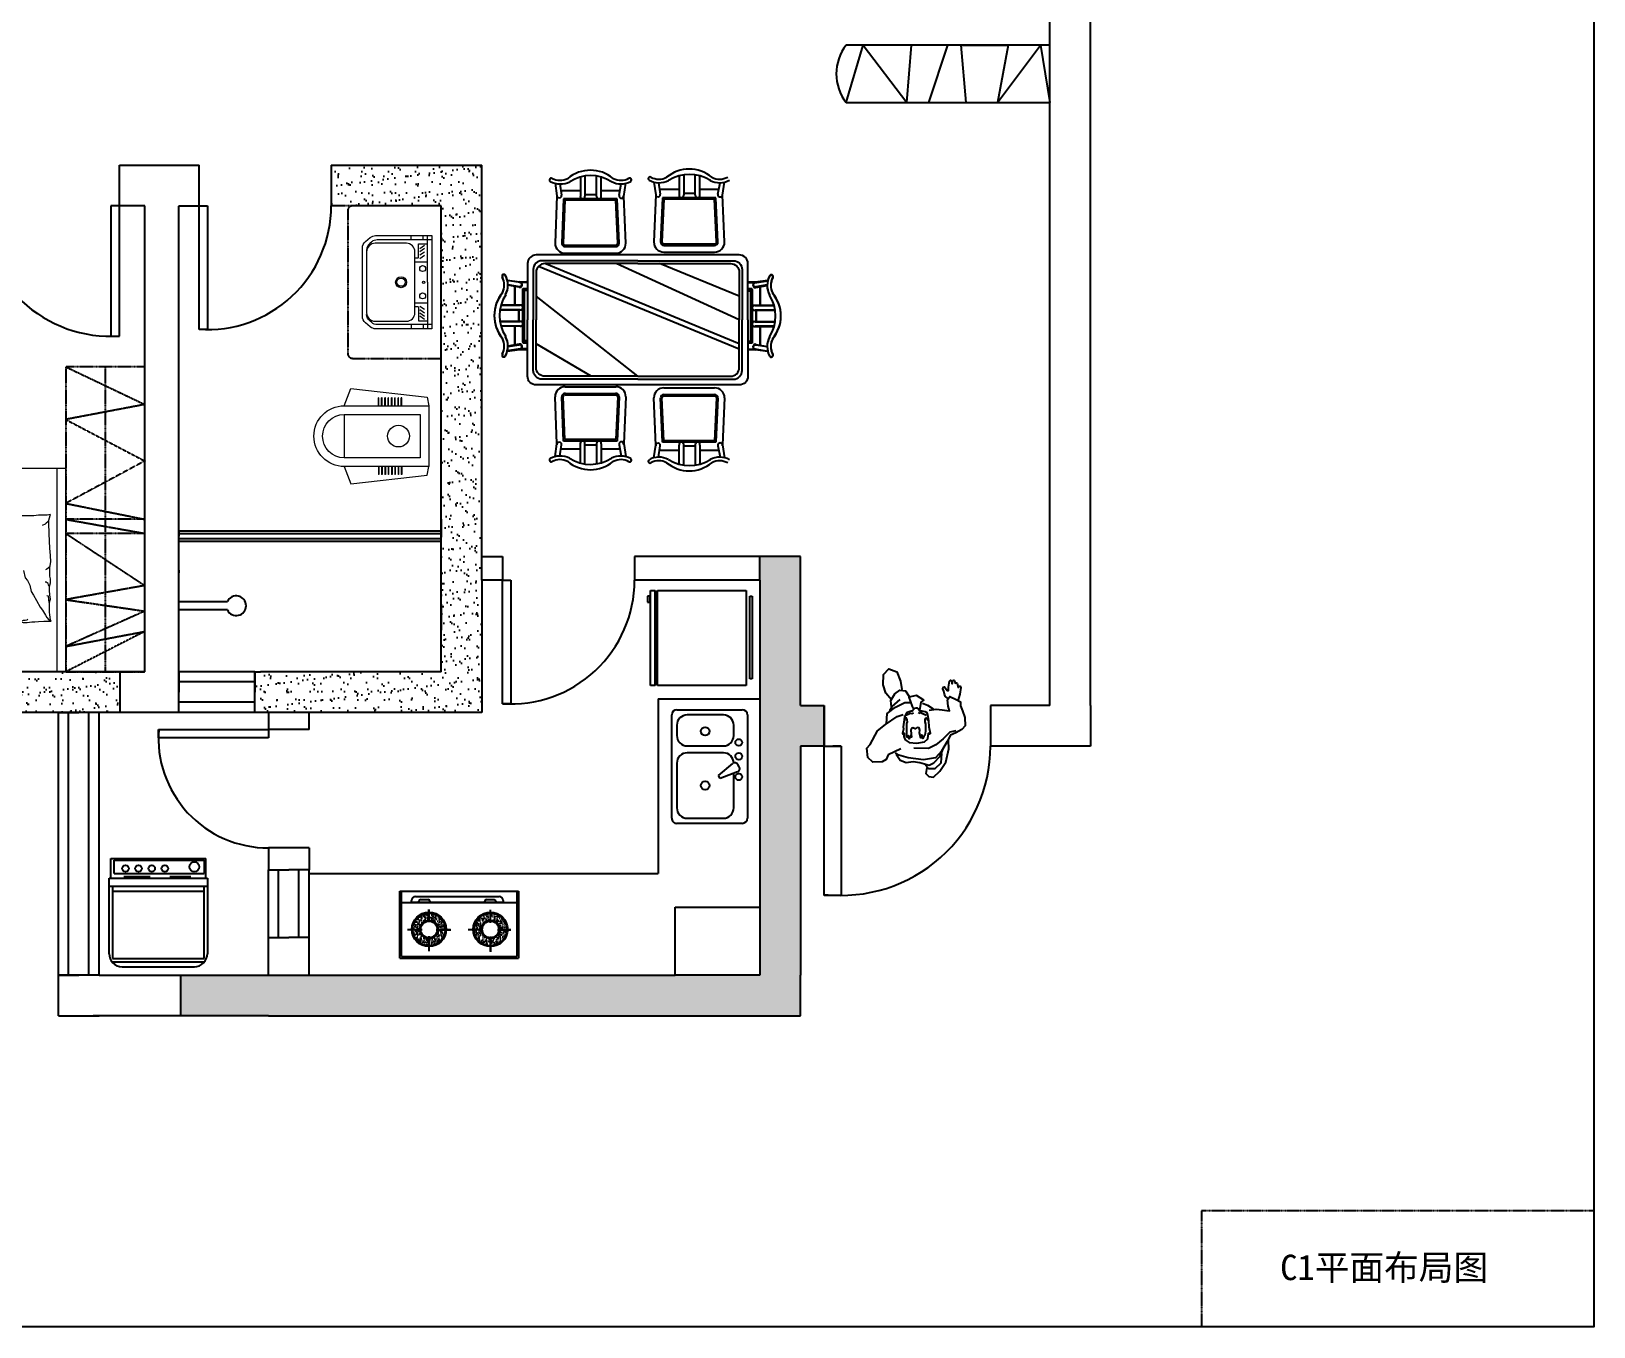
# Model space of a CAD drawing. Header units: millimetres. Extents: x 20837 to 97633253, y -10239614 to 28523936.
# Drawn here: x 27880 to 37100, y -4761 to 2884 of the extents above; entities that cross this region are included whole.
import ezdxf

# ---------------------------------------------------------------- set-up
doc = ezdxf.new("R2010")
doc.units = ezdxf.units.MM
doc.linetypes.add('HIDDEN', pattern=[0.375, 0.25, -0.125])
for name, color, linetype in [('2', 2, 'Continuous'), ('4', 4, 'Continuous'), ('FUR', 4, 'Continuous'), ('HUANG', 2, 'Continuous')]:
    doc.layers.add(name, color=color, linetype=linetype)
for name, color, linetype, lineweight in [('家具', 130, 'Continuous', 20), ('细线', 8, 'Continuous', 5), ('饰线', 134, 'Continuous', 13)]:
    doc.layers.add(name, color=color, linetype=linetype, lineweight=lineweight)
doc.styles.get("Standard").update_dxf_attribs({"font": 'txt', "bigfont": 'gbcbig.shx'})
pattern_1 = [(37.5, (18684.38, 0), (-3.20006, 97.88265), [0, -77.216, 0, -86.36, 0, -82.55]), (7.5, (18684.38, 0), (89.9047, 143.365), [0, -41.656, 0, -69.596, 0, -26.67]), (327.5, (18621.9, 0), (158.19847, 0.28744), [0, -25.4, 0, -91.44, 0, -119.38]), (317.5, (18621.9, 0), (152.7113, 44.5859), [0, -12.7, 0, -59.944, 0, -68.58])]

# ---------------------------------------------------------------- blocks, each defined once
blk = doc.blocks.new('778')
at = {"layer": '2'}
for p, q in [((149.8, 1069), (137.2, 1145.9)), ((177, 1075.6), (164.5, 1142.2)), ((282.8, 1070.5), (282.8, 1183.1)), ((310.1, 1070.5), (310.1, 1189)), ((378.5, 1189.1), (378.5, 1070.5)), ((405.8, 1183.3), (405.8, 1070.8)), ((527.7, 1142.2), (516.7, 1075.6)), ((554.9, 1145.9), (544, 1071.3)), ((732.7, 1062.1), (720.1, 1139)), ((760, 1068.8), (747.4, 1135.4)), ((865.7, 1063.7), (865.7, 1176.2)), ((893, 1063.7), (893, 1182.1)), ((961.4, 1182.2), (961.4, 1063.7)), ((988.7, 1176.4), (988.7, 1063.9)), ((1110.6, 1135.4), (1099.6, 1068.8)), ((1137.9, 1139), (1126.9, 1064.4)), ((137.2, 792.8), (149.8, 1069)), ((172.1, 1101.9), (282.8, 1101.9)), ((310.1, 1078), (378.5, 1078)), ((405.8, 1101.9), (521, 1101.9)), ((544, 1071.3), (554.9, 792.8)), ((720.1, 785.9), (732.7, 1062.1)), ((755, 1095), (865.7, 1095)), ((893, 1071.2), (961.4, 1071.2)), ((988.7, 1095), (1103.9, 1095)), ((1126.9, 1064.4), (1137.9, 785.9)), ((495.3, 733.1), (196.9, 733.1)), ((1078.2, 726.3), (779.8, 726.3)), ((-117.5, 519.1), (-42.9, 508.1)), ((-40.6, 503.8), (-117.5, 516.4)), ((-113.9, 491.8), (-47.3, 480.8)), ((-47.3, 476.5), (-113.9, 489.1)), ((-73.5, 369.9), (-73.5, 485.2)), ((-73.5, 481.5), (-73.5, 370.7)), ((-42.9, 508.1), (-3.4, 509.7)), ((-3.4, 505.5), (-40.6, 503.8)), ((1345, 506.2), (1305.6, 507.8)), ((1305.6, 503.6), (1342.8, 501.9)), ((1342.8, 501.9), (1419.7, 514.5)), ((1419.7, 517.2), (1345, 506.2)), ((1416, 489.9), (1349.4, 479)), ((1349.4, 474.6), (1416, 487.2)), ((1375.7, 368), (1375.7, 483.3)), ((1375.7, 479.6), (1375.7, 368.9)), ((-154.9, 369.9), (-42.4, 369.9)), ((-42.1, 370.7), (-154.7, 370.7)), ((1344.3, 368.9), (1456.8, 368.9)), ((-160.7, 342.6), (-42.1, 342.6)), ((-42.1, 343.5), (-160.6, 343.5)), ((-49.7, 343.5), (-49.7, 275.1)), ((-49.7, 274.3), (-49.7, 342.6)), ((1344.3, 341.6), (1462.8, 341.6)), ((1462.9, 340.8), (1344.3, 340.8)), ((1457.1, 368), (1344.5, 368)), ((1351.8, 341.6), (1351.8, 273.2)), ((1351.8, 272.4), (1351.8, 340.8)), ((-160.7, 275.1), (-42.1, 275.1)), ((-42.1, 274.3), (-160.6, 274.3)), ((-154.9, 247.8), (-42.4, 247.8)), ((-42.1, 247), (-154.7, 247)), ((-73.5, 247.8), (-73.5, 132.6)), ((-73.5, 136.3), (-73.5, 247)), ((1462.9, 273.2), (1344.3, 273.2)), ((1344.3, 272.4), (1462.8, 272.4)), ((1344.3, 245.1), (1456.8, 245.1)), ((1457.1, 245.9), (1344.5, 245.9)), ((1375.7, 245.9), (1375.7, 130.7)), ((1375.7, 134.4), (1375.7, 245.1)), ((-40.6, 113.9), (-117.5, 101.4)), ((-117.5, 98.6), (-42.9, 109.6)), ((-47.3, 141.2), (-113.9, 128.7)), ((-113.9, 125.9), (-47.3, 136.9)), ((-42.9, 109.6), (-3.4, 108.1)), ((-3.4, 112.3), (-40.6, 113.9)), ((1305.6, 110.4), (1342.8, 112.1)), ((1345, 107.7), (1305.6, 106.2)), ((1342.8, 112.1), (1419.7, 99.5)), ((1419.7, 96.8), (1345, 107.7)), ((1349.4, 139.3), (1416, 126.8)), ((1416, 124), (1349.4, 135)), ((495.3, -68.2), (196.9, -68.2)), ((1078.2, -61.3), (779.8, -61.3)), ((137.2, -127.9), (149.8, -404)), ((544, -406.3), (554.9, -127.9)), ((720.1, -121), (732.7, -397.2)), ((1126.9, -399.5), (1137.9, -121)), ((149.8, -404), (137.2, -480.9)), ((177, -410.7), (164.5, -477.3)), ((172.1, -437), (282.8, -437)), ((282.8, -405.6), (282.8, -518.1)), ((310.1, -405.6), (310.1, -524)), ((310.1, -413.1), (378.5, -413.1)), ((378.5, -524.2), (378.5, -405.6)), ((405.8, -518.4), (405.8, -405.8)), ((405.8, -437), (521, -437)), ((527.7, -477.3), (516.7, -410.7)), ((554.9, -480.9), (544, -406.3)), ((732.7, -397.2), (720.1, -474.1)), ((760, -403.8), (747.4, -470.4)), ((755, -430.1), (865.7, -430.1)), ((865.7, -398.7), (865.7, -511.3)), ((893, -398.7), (893, -517.2)), ((893, -406.2), (961.4, -406.2)), ((961.4, -517.3), (961.4, -398.7)), ((988.7, -511.5), (988.7, -399)), ((988.7, -430.1), (1103.9, -430.1)), ((1110.6, -470.4), (1099.6, -403.8)), ((1137.9, -474.1), (1126.9, -399.5))]:
    blk.add_line(p, q, dxfattribs=at)
at = {"layer": '2', "color": 8}
for p, q in [((176.4, 793.2), (189, 1054.2)), ((185, 792.8), (197.1, 1045.6)), ((189, 1054.2), (504.7, 1054.2)), ((197.1, 1045.6), (496.6, 1045.6)), ((496.6, 1045.6), (507.2, 792.8)), ((504.7, 1054.2), (515.7, 793.2)), ((759.4, 786.3), (771.9, 1047.3)), ((767.9, 785.9), (780, 1038.8)), ((771.9, 1047.3), (1087.7, 1047.3)), ((780, 1038.8), (1079.5, 1038.8)), ((1079.5, 1038.8), (1090.1, 785.9)), ((1087.7, 1047.3), (1098.6, 786.3)), ((495.3, 780.9), (196.9, 780.9)), ((495.3, 772.3), (196.9, 772.3)), ((1078.2, 774), (779.8, 774)), ((1078.2, 765.5), (779.8, 765.5)), ((650.3, 664.9), (1249.4, 191.8)), ((924.2, 664.9), (1249.4, 473.1)), ((-25.8, 468.9), (-3.4, 469.9)), ((-25.8, 153.1), (-25.8, 468.9)), ((-3.4, 465.7), (-25.8, 464.6)), ((-25.8, 464.6), (-25.8, 148.8)), ((-17.3, 460.7), (-3.4, 461.3)), ((51.1, 505.6), (1236.1, 16.8)), ((51.1, 473.1), (1198.2, 0)), ((1327.9, 467), (1305.6, 468)), ((1305.6, 463.8), (1327.9, 462.7)), ((1327.9, 151.3), (1327.9, 467)), ((1327.9, 462.7), (1327.9, 146.9)), ((-17.3, 161.3), (-17.3, 460.7)), ((-3.4, 457.1), (-17.3, 456.5)), ((-17.3, 456.5), (-17.3, 157)), ((1319.4, 458.9), (1305.6, 459.4)), ((1305.6, 455.3), (1319.4, 454.6)), ((1319.4, 159.4), (1319.4, 458.9)), ((1319.4, 454.6), (1319.4, 155.1)), ((51.1, 332.5), (776.3, 0)), ((51.1, 191.8), (521.4, 0)), ((-3.4, 152.1), (-25.8, 153.1)), ((-25.8, 148.8), (-3.4, 147.9)), ((-3.4, 160.6), (-17.3, 161.3)), ((-17.3, 157), (-3.4, 156.4)), ((1305.6, 158.7), (1319.4, 159.4)), ((1319.4, 155.1), (1305.6, 154.5)), ((1305.6, 150.2), (1327.9, 151.3)), ((1327.9, 146.9), (1305.6, 146)), ((176.4, -128.3), (189, -389.2)), ((185, -127.9), (197.1, -380.7)), ((495.3, -107.4), (196.9, -107.4)), ((495.3, -115.9), (196.9, -115.9)), ((496.6, -380.7), (507.2, -127.9)), ((504.7, -389.2), (515.7, -128.2)), ((759.4, -121.4), (771.9, -382.4)), ((767.9, -121), (780, -373.8)), ((1078.2, -100.5), (779.8, -100.5)), ((1078.2, -109.1), (779.8, -109.1)), ((1079.5, -373.8), (1090.1, -121)), ((1087.7, -382.4), (1098.6, -121.4)), ((189, -389.2), (504.7, -389.2)), ((197.1, -380.7), (496.6, -380.7)), ((771.9, -382.4), (1087.7, -382.4)), ((780, -373.8), (1079.5, -373.8))]:
    blk.add_line(p, q, dxfattribs=at)
at = {"layer": '2'}
for points in [[(0, 332.5), (0, 664.9, -0.414214), (51.1, 716.1), (650.3, 716.1, -0.414214)], [(650.3, 716.1), (1249.4, 716.1, -0.414214), (1300.5, 664.9), (1300.5, 332.5, -0.414214)], [(0, 332.5), (0, 0, 0.414214), (51.1, -51.1), (650.3, -51.1, 0.414214)], [(650.3, -51.1), (1249.4, -51.1, 0.414214), (1300.5, 0), (1300.5, 332.5, 0.414214)]]:
    blk.add_lwpolyline(points, format="xyb", dxfattribs=at)
at = {"layer": '2', "color": 8}
for points in [[(650.3, 682), (85.2, 682, 0.414214), (34.1, 630.8), (34.1, 332.5, 0.414214)], [(650.3, 664.9), (102.3, 664.9, 0.414214), (51.1, 613.8), (51.1, 332.5, 0.414214)], [(650.3, 682), (1215.3, 682, -0.414214), (1266.4, 630.8), (1266.4, 332.5, -0.414214)], [(650.3, 664.9), (1198.2, 664.9, -0.414214), (1249.4, 613.8), (1249.4, 332.5, -0.414214)], [(650.3, -17), (85.2, -17, -0.414214), (34.1, 34.1), (34.1, 332.5, -0.414214)], [(650.3, 0), (102.3, 0, -0.414214), (51.1, 51.1), (51.1, 332.5, -0.414214)], [(650.3, -17), (1215.3, -17, 0.414214), (1266.4, 34.1), (1266.4, 332.5, 0.414214)], [(650.3, 0), (1198.2, 0, 0.414214), (1249.4, 51.1), (1249.4, 332.5, 0.414214)]]:
    blk.add_lwpolyline(points, format="xyb", dxfattribs=at)
at = {"layer": '2'}
for centre, radius, start, end in [((346.1, 1013), 210, 50.3459, 129.6541), ((929, 1006.1), 210, 50.3459, 129.6541), ((166.5, 1262.1), 119.8, 241.11729, 297.51414), ((166.5, 1262.1), 98.5, 240.92111, 297.51414), ((344.7, 963.5), 228.1, 57.31861, 122.68138), ((525.6, 1262.1), 119.8, 242.48586, 298.88271), ((525.6, 1262.1), 98.5, 242.48586, 298.02197), ((577.8, 1166.2), 10.7, 302.27851, 123.42736), ((697.3, 1159.3), 10.7, 56.57264, 237.72149), ((749.4, 1255.2), 119.8, 241.11729, 297.51414), ((749.4, 1255.2), 98.5, 240.92111, 297.51414), ((929, 951.8), 233, 57.79824, 122.33109), ((1108.5, 1255.2), 119.8, 242.48586, 298.88271), ((1108.5, 1255.2), 98.5, 242.48586, 298.02197), ((1160.7, 1159.3), 10.7, 302.27851, 123.42736), ((163.4, 1072.3), 14, 166.27479, 13.72521), ((296.5, 1067.8), 13.9, 168.67477, 11.32523), ((392.1, 1067.8), 13.9, 168.80136, 12.20854), ((530.3, 1073.5), 13.8, 170.86137, 9.13863), ((746.3, 1065.5), 14, 166.27479, 13.72521), ((879.4, 1060.9), 13.9, 168.67477, 11.32523), ((975.1, 1061), 13.9, 168.80136, 12.20854), ((1113.2, 1066.6), 13.8, 170.86137, 9.13863), ((196.9, 792.8), 59.7, 180, 270), ((495.3, 792.8), 59.7, 270, 0), ((779.8, 785.9), 59.7, 180, 270), ((1078.2, 785.9), 59.7, 270, 0), ((-137.8, 542), 10.7, 32.27851, 213.42736), ((-137.8, 539.2), 10.7, 32.27851, 213.42736), ((-233.7, 487), 98.5, 332.48586, 29.07889), ((-233.7, 489.8), 98.5, 332.48586, 28.02197), ((-233.7, 489.8), 119.8, 332.48586, 28.88271), ((-233.7, 487), 119.8, 332.48586, 28.88271), ((-45.1, 494.5), 13.8, 260.86137, 99.13863), ((-43.9, 490.2), 14, 256.27479, 103.72521), ((1346.1, 488.3), 14, 76.27479, 283.72521), ((1347.2, 492.6), 13.8, 80.86137, 279.13863), ((1535.8, 487.9), 119.8, 151.11729, 207.51414), ((1535.8, 485.2), 119.8, 151.11729, 207.51414), ((1440, 540.1), 10.7, 326.57264, 147.72149), ((1440, 537.3), 10.7, 326.57264, 147.72149), ((1535.8, 487.9), 98.5, 151.97803, 207.51414), ((1535.8, 485.2), 98.5, 150.92111, 207.51414), ((15.4, 310.2), 210, 140.3459, 219.6541), ((15.4, 307.5), 210, 140.3459, 219.6541), ((64.9, 308.9), 228.1, 147.31862, 212.68138), ((64.9, 308.9), 228.1, 147.31862, 212.68138), ((-39.4, 356.3), 13.9, 258.80136, 102.20854), ((-39.4, 357.1), 13.9, 258.67477, 101.32523), ((1341.6, 355.2), 13.9, 78.67477, 281.32523), ((1237.3, 307), 228.1, 327.31862, 32.68138), ((1237.3, 307), 228.1, 327.31862, 32.68138), ((1286.8, 308.4), 210, 320.3459, 39.6541), ((1286.8, 305.6), 210, 320.3459, 39.6541), ((1341.6, 354.4), 13.9, 77.79146, 281.19864), ((-233.7, 130.7), 119.8, 331.11729, 27.51414), ((-39.4, 261.4), 13.9, 257.79146, 101.19864), ((-39.4, 260.6), 13.9, 258.67477, 101.32523), ((1341.6, 259.6), 13.9, 78.80136, 282.20854), ((1341.6, 258.8), 13.9, 78.67477, 281.32523), ((-233.7, 130.7), 98.5, 330.92111, 27.51414), ((-233.7, 127.9), 98.5, 331.97803, 27.51414), ((-233.7, 127.9), 119.8, 331.11729, 27.51414), ((-43.9, 127.6), 14, 256.27479, 103.72521), ((-45.1, 123.3), 13.8, 260.86137, 99.13863), ((1346.1, 125.7), 14, 76.27479, 283.72521), ((1347.2, 121.4), 13.8, 80.86137, 279.13863), ((1535.8, 128.8), 119.8, 152.48586, 208.88271), ((1535.8, 126.1), 119.8, 152.48586, 208.88271), ((1535.8, 128.8), 98.5, 152.48586, 209.07889), ((1535.8, 126.1), 98.5, 152.48586, 208.02197), ((-137.8, 78.5), 10.7, 146.57264, 327.72149), ((-137.8, 75.8), 10.7, 146.57264, 327.72149), ((1440, 76.6), 10.7, 212.27851, 33.42736), ((1440, 73.9), 10.7, 212.27851, 33.42736), ((196.9, -127.9), 59.7, 90, 180), ((495.3, -127.9), 59.7, 0, 90), ((779.8, -121), 59.7, 90, 180), ((1078.2, -121), 59.7, 0, 90), ((163.4, -407.4), 14, 346.27479, 193.72521), ((296.5, -402.9), 13.9, 348.67477, 191.32523), ((392.1, -402.9), 13.9, 347.79146, 191.19864), ((530.3, -408.5), 13.8, 350.86137, 189.13863), ((746.3, -400.5), 14, 346.27479, 193.72521), ((879.4, -396), 13.9, 348.67477, 191.32523), ((975.1, -396), 13.9, 347.79146, 191.19864), ((1113.2, -401.7), 13.8, 350.86137, 189.13863), ((166.5, -597.1), 119.8, 62.48586, 118.88271), ((166.5, -597.1), 98.5, 62.48586, 119.07889), ((346.1, -348), 210, 230.3459, 309.6541), ((344.7, -298.6), 228.1, 237.31862, 302.68138), ((524.1, -602.9), 125.6, 61.77716, 116.6046), ((525.6, -597.1), 98.5, 61.97803, 117.51414), ((577.8, -501.2), 10.7, 236.57264, 57.72149), ((697.3, -494.4), 10.7, 122.27851, 303.42736), ((749.4, -590.3), 119.8, 62.48586, 118.88271), ((749.4, -590.3), 98.5, 62.48586, 119.07889), ((929, -341.2), 210, 230.3459, 309.6541), ((927.6, -291.7), 228.1, 237.31862, 302.68138), ((1107, -596), 125.6, 61.77716, 116.6046), ((1108.5, -590.3), 98.5, 61.97803, 117.51414), ((1160.7, -494.4), 10.7, 236.57264, 57.72149)]:
    blk.add_arc(centre, radius, start, end, dxfattribs=at)
at = {"layer": '2', "color": 8}
for centre, radius, start, end in [((196.9, 792.8), 20.5, 180, 270), ((196.9, 792.8), 11.9, 180, 270), ((495.3, 792.8), 20.5, 270, 0), ((495.3, 792.8), 11.9, 270, 0), ((779.8, 785.9), 20.5, 180, 270), ((779.8, 785.9), 11.9, 180, 270), ((1078.2, 785.9), 20.5, 270, 0), ((1079, 785.1), 11.1, 265.74295, 4.25705), ((196.9, -127.9), 20.5, 90, 180), ((196.9, -127.9), 11.9, 90, 180), ((495.3, -127.9), 20.5, 0, 90), ((495.3, -127.9), 11.9, 0, 90), ((779.8, -121), 20.5, 90, 180), ((779.8, -121), 11.9, 90, 180), ((1078.2, -121), 20.5, 0, 90), ((1079, -120.2), 11.1, 355.74295, 94.25705)]:
    blk.add_arc(centre, radius, start, end, dxfattribs=at)
blk = doc.blocks.new('REN2')
at = {"layer": 'FUR', "linetype": 'ByBlock'}
for points in [[(-134.3, 109.6), (-172.8, 190.4), (-201.7, 202), (-217.1, 228.9), (-219, 286.7), (-190.1, 319.4), (-130.4, 325.1), (-107.3, 304), (-20.6, 257.8), (19.8, 207.7), (71.9, 132.7), (83.4, 96.1)], [(23.7, 200), (89.2, 196.2), (129.7, 144.2), (160.5, 84.6), (160.5, 53.8)], [(177.8, 169.2), (218.3, 205.8), (272.2, 221.2), (337.7, 219.3), (374.3, 186.6), (355, 134.6), (295.3, 111.5), (241.4, 103.8)], [(-167, 140.4), (-205.5, 113.4), (-220.9, 76.9), (-215.2, 30.7), (-220.9, -9.8), (-238.3, -69.4), (-222.9, -100.2), (-180.5, -138.7), (-130.4, -159.9)], [(110.4, -69.4), (118.1, -113.7), (114.2, -152.2), (108.5, -181.1), (106.5, -198.4), (137.4, -190.7), (177.8, -186.8), (197.1, -200.3), (179.7, -240.7), (164.3, -267.7), (139.3, -267.7), (106.5, -281.1), (64.2, -296.5), (12.1, -298.5), (-11, -277.3), (-32.2, -238.8), (-47.6, -206.1), (-88, -183), (-149.7, -148.3), (-192.1, -109.8), (-203.6, -34.8), (-192.1, 63.4), (-174.7, 123), (-159.3, 144.2)], [(108.5, 180.8), (135.4, 165.4), (179.7, 113.4)], [(129.7, 169.2), (172, 173.1), (214.4, 148.1), (237.5, 115.3), (233.7, 80.7), (199, 57.6)], [(-20.6, -238.8), (-28.3, -200.3), (-70.7, -158), (-109.2, -111.8), (-132.3, -65.6), (-130.4, 26.8)], [(46.7, -64.1), (56.7, -57.6), (62, -51.1), (58.5, -45.2), (50.8, -41.6), (37.2, -42.8), (22.5, -45.8), (3, -47.5), (-23, -46.3), (-47.9, -42.8), (-56.7, -36.9), (-68.5, -30.4), (-44.3, -23.3), (-65, -16.2), (-33.1, -8), (-14.8, -10.9), (-1.2, -5.6), (1.2, 5.6), (-6.5, 19.8), (-1.2, 33.4), (-4.1, 42.8), (-13.6, 47.5), (-40.8, 44), (-59.1, 41.6), (-49, 49.3), (-70.3, 57), (-50.2, 64.1), (-59.1, 70.6), (-52, 74.7), (-33.7, 71.7), (-14.2, 71.1), (4.1, 72.3), (27.2, 72.3), (37.8, 68.2), (50.8, 70), (60.9, 74.7), (63.2, 80), (56.7, 85.3), (42.5, 87.7)], [(76.8, 74.1), (86.9, 62.9), (92.2, 50.5), (89.8, 39.3), (94.6, 29.8)], [(95.7, 0.9), (92.2, -6.2), (96.3, -16.2), (89.8, -28), (83.3, -45.2), (76.8, -48.1)], [(108.5, -11.7), (162.4, -19.4), (174, -36.7), (204.8, 11.4), (193.2, 59.5), (135.4, 38.4), (121.9, 32.6)], [(-251.8, -54), (-290.3, -48.3), (-309.6, -67.5), (-313.4, -98.3), (-276.8, -136.8), (-219, -175.3), (-134.3, -194.5), (-80.3, -192.6)], [(-236.4, -44.4), (-259.5, -65.6), (-259.5, -107.9), (-222.9, -146.4), (-163.2, -150.3)], [(154.7, -27.1), (143.1, -59.8), (120, -94.4)], [(184.2, -188.5), (200, -171.7), (213.2, -166.6), (232, -162.6), (247.3, -156.5), (256.9, -159), (258.5, -168.1), (245.2, -177.8), (235.1, -184.4), (235.6, -191.5), (256.4, -193), (295.1, -198.1), (302.2, -204.2), (299.7, -210.3), (278.8, -215.9), (299.2, -219.5), (302.2, -227.1), (298.7, -230.7), (282.4, -235.7), (285.4, -243.9), (281.9, -247.9), (254.4, -253.5), (262.5, -260.6), (262.5, -266.2), (254.9, -269.8), (212.7, -264.7), (171, -251.5)]]:
    blk.add_lwpolyline(points, dxfattribs=at)
blk.add_lwpolyline([(122.9, 14.5), (122.3, 23.9), (116.4, 30.4), (109.3, 35.7), (104.6, 37.5), (105.2, 45.2), (101.1, 56.4), (95.1, 72.9), (69.7, 87.1), (50.8, 88.9), (36, 91.2), (6.5, 94.8), (-8.9, 93.6), (-34.3, 100.1), (-40.2, 94.8), (-33.7, 88.9), (-56.1, 90), (-76.8, 83), (-93.4, 57), (-98.1, 8), (-90.4, -41), (-71.5, -61.7), (-33.7, -66.4), (-40.2, -72.3), (-36.6, -77.6), (2.4, -69.4), (44.9, -67.6), (71.5, -62.9), (93.4, -56.4), (101.1, -44.6), (105.8, -25.7), (104, -9.7), (110.5, -6.8), (118.8, -2.1), (123.5, 3.2)], close=True, dxfattribs=at)
blk = doc.blocks.new('sdfg3567ghj')
at = {"layer": '细线', "color": 8}
for p, q in [((150, 456.2), (153, 456.2)), ((150, 408.8), (150, 456.2)), ((153, 408.8), (153, 456.2)), ((168.5, 456.2), (171.5, 456.2)), ((168.5, 408.8), (168.5, 456.2)), ((171.5, 408.8), (171.5, 456.2)), ((188.5, 456.2), (191.5, 456.2)), ((188.5, 408.8), (188.5, 456.2)), ((191.5, 408.8), (191.5, 456.2)), ((207, 456.2), (210, 456.2)), ((207, 408.8), (207, 456.2)), ((210, 408.8), (210, 456.2)), ((227.5, 456.2), (230.5, 456.2)), ((227.5, 408.8), (227.5, 456.2)), ((230.5, 408.8), (230.5, 456.2)), ((246, 456.2), (249, 456.2)), ((246, 408.8), (246, 456.2)), ((249, 408.8), (249, 456.2)), ((266, 456.2), (269, 456.2)), ((266, 408.8), (266, 456.2)), ((269, 408.8), (269, 456.2)), ((284.5, 456.2), (287.5, 456.2)), ((284.5, 408.8), (284.5, 456.2)), ((287.5, 408.8), (287.5, 456.2)), ((489, 101.6), (489, 357.6)), ((150, 50.4), (150, 3)), ((150, 3), (153, 3)), ((153, 50.4), (153, 3)), ((168.5, 50.4), (168.5, 3)), ((168.5, 3), (171.5, 3)), ((171.5, 50.4), (171.5, 3)), ((188.5, 50.4), (188.5, 3)), ((188.5, 3), (191.5, 3)), ((191.5, 50.4), (191.5, 3)), ((207, 50.4), (207, 3)), ((207, 3), (210, 3)), ((210, 50.4), (210, 3)), ((227.5, 50.4), (227.5, 3)), ((227.5, 3), (230.5, 3)), ((230.5, 50.4), (230.5, 3)), ((246, 50.4), (246, 3)), ((246, 3), (249, 3)), ((249, 50.4), (249, 3)), ((266, 50.4), (266, 3)), ((266, 3), (269, 3)), ((269, 50.4), (269, 3)), ((284.5, 50.4), (284.5, 3)), ((284.5, 3), (287.5, 3)), ((287.5, 50.4), (287.5, 3))]:
    blk.add_line(p, q, dxfattribs=at)
blk.add_lwpolyline([(489, 101.6), (41, 101.6), (41, 357.6), (489, 357.6, -1), (489, 101.6)], format="xyb", dxfattribs=at)
blk.add_circle((169, 229.6), 64, dxfattribs=at)
at = {"layer": '饰线', "color": 134}
for p, q in [((450, 511.7), (0, 459.2)), ((489, 408.8), (450, 511.7)), ((0, 459.2), (-10.2, 408.8)), ((0, 0), (-10.2, 50.4)), ((450, -52.5), (0, 0)), ((489, 50.4), (450, -52.5))]:
    blk.add_line(p, q, dxfattribs=at)
blk.add_lwpolyline([(489, 50.4), (-10.2, 50.4), (-10.2, 408.8), (489, 408.8, -1)], format="xyb", close=True, dxfattribs=at)
blk = doc.blocks.new('A$C18095949')
at = {"color": 0, "linetype": 'ByBlock'}
for p, q in [((0, 61), (0, 833)), ((61, 894), (1280, 894)), ((1341, 833), (1341, 61)), ((1280, 0), (61, 0))]:
    blk.add_line(p, q, dxfattribs=at)
for centre in [(254, 396), (894, 396)]:
    blk.add_circle(centre, 50.8, dxfattribs=at)
for centre, start, end in [((61, 833), 90, 180), ((1280, 833), 0, 90), ((61, 61), 180, 270), ((1280, 61), 270, 0)]:
    blk.add_arc(centre, 61, start, end, dxfattribs=at)
at = {"layer": '4', "color": 0, "linetype": 'ByBlock'}
for p, q in [((675, 798), (646, 782)), ((733, 777), (810, 571)), ((61, 610), (61, 183)), ((305, 732), (183, 732)), ((427, 183), (427, 610)), ((508, 610), (508, 183)), ((775, 551), (635, 721)), ((1158, 732), (750, 732)), ((810, 571), (775, 551)), ((1280, 183), (1280, 610)), ((183, 61), (305, 61)), ((630, 61), (1158, 61))]:
    blk.add_line(p, q, dxfattribs=at)
for centre in [(386, 792), (549, 792), (792, 792)]:
    blk.add_circle(centre, 40.6, dxfattribs=at)
for centre, radius, start, end in [((667, 746), 40.6, 120, 219.4623), ((695, 763), 40.6, 20.5377, 120), ((183, 610), 122, 90, 180), ((305, 610), 122, 0, 90), ((630, 610), 122, 90, 180), ((1158, 610), 122, 0, 90), ((183, 183), 122, 180, 270), ((305, 183), 122, 270, 0), ((630, 183), 122, 180, 270), ((1158, 183), 122, 270, 0)]:
    blk.add_arc(centre, radius, start, end, dxfattribs=at)
blk = doc.blocks.new('A$C17E77B1E')
at = {"layer": 'HUANG'}
h = blk.add_hatch(dxfattribs=at)
h.set_pattern_fill('AR-CONC', color=8, scale=4, style=0)
h.set_pattern_definition([(50, (-23430.579, -114984.61), (28.6904073, -2.5100854), [3, -33]), (355, (-23430.58, -114984.61), (-5.550053, 30.087685), [2.4, -26.4]), (100.4514, (-23428.188, -114984.82), (23.140375, 27.577582), [2.5496076, -28.0456845]), (46.1842, (-23430.58, -114976.61), (42.689642, -6.620761), [4.5, -49.5]), (96.6356, (-23427.02, -114977.16), (37.386508, 38.964715), [3.824412, -42.06852]), (351.1842, (-23430.58, -114976.61), (37.386478, 38.964744), [3.6, -39.6]), (21, (-23426.579, -114978.61), (23.876282, -16.1047556), [3, -33]), (326, (-23426.58, -114978.61), (9.732613, 29.006002), [2.4, -26.4]), (71.4514, (-23424.59, -114979.952), (33.608905, 12.90122), [2.5496076, -28.0456845]), (37.5, (-23430.579, -114984.61), (0.4863942, 13.31575415), [0, -26.08, 0, -26.8, 0, -26.5]), (7.5, (-23430.579, -114984.61), (10.5227815, 15.7764685), [0, -15.28, 0, -25.48, 0, -10.1]), (327.5, (-23439.499, -114984.61), (21.3528974, -0.9021949), [0, -10, 0, -31.2, 0, -41.4]), (317.5, (-23443.499, -114984.61), (23.3274468, 4.0041993), [0, -13, 0, -20.72, 0, -29.4])])
h.paths.add_polyline_path([(534.1, 223.5), (534.1, 266, 0.414214), (437.6, 169.5, 0.004759), (437.7, 167.7), (480.2, 167.7, -0.008511), (480.2, 169.5, -0.414214)])
h.paths.add_polyline_path([(588.1, 169.5, -0.008511), (588.1, 167.7), (630.6, 167.7, 0.004759), (630.6, 169.5, 0.414214), (534.1, 266), (534.1, 223.5, -0.414214)])
h.paths.add_polyline_path([(534.1, 115.5), (534.1, 73, 0.408649), (630.6, 167.7), (588.1, 167.7, -0.404278)])
h.paths.add_polyline_path([(480.2, 167.7), (437.7, 167.7, 0.408649), (534.1, 73), (534.1, 115.5, -0.404278)])
h.paths.add_polyline_path([(171.2, 115.5), (171.2, 73, 0.408649), (267.6, 167.7), (225.1, 167.7, -0.404278)])
h.paths.add_polyline_path([(171.2, 266), (171.2, 223.5, -0.414214), (225.1, 169.5, -0.008511), (225.1, 167.7), (267.6, 167.7, 0.004759), (267.7, 169.5, 0.414214)])
h.paths.add_polyline_path([(171.2, 223.5), (171.2, 266, 0.414214), (74.7, 169.5, 0.004759), (74.7, 167.7), (117.2, 167.7, -0.008511), (117.2, 169.5, -0.414214)])
h.paths.add_polyline_path([(117.2, 167.7), (74.7, 167.7, 0.408649), (171.2, 73), (171.2, 115.5, -0.404278)])
at = {"color": 4}
for p, q in [((0, 395.3), (699.5, 395.3)), ((0, 0), (0, 395.3)), ((699.5, 395.3), (699.5, 0)), ((0, 328.4), (699.5, 328.4)), ((609.8, 328.4), (67.7, 328.4)), ((0, 0), (699.5, 0))]:
    blk.add_line(p, q, dxfattribs=at)
at = {"color": 2}
for p, q in [((67.7, 328.4), (67.7, 339.5)), ((91.4, 363.2), (586.1, 363.2)), ((171.2, 212.4), (171.2, 287.4)), ((534.1, 208.8), (534.1, 284.2)), ((609.8, 339.5), (609.8, 328.4)), ((132, 167.7), (45, 167.7)), ((171.2, 130.2), (171.2, 41.2)), ((213, 167.7), (299.9, 167.7)), ((486.8, 167.7), (402.8, 167.7)), ((534.1, 127), (534.1, 38)), ((576.3, 167.7), (654.7, 167.7))]:
    blk.add_line(p, q, dxfattribs=at)
at = {"color": 2, "const_width": 11.9}
for points in [[(171.2, 212.4), (171.2, 287.4)], [(534.1, 208.8), (534.1, 284.2)], [(132, 167.7), (45, 167.7)], [(171.2, 130.2), (171.2, 41.2)], [(213, 167.7), (299.9, 167.7)], [(402.8, 167.7), (486.8, 167.7)], [(534.1, 127), (534.1, 38)], [(576.3, 167.7), (654.7, 167.7)]]:
    blk.add_lwpolyline(points, dxfattribs=at)
at = {"color": 2}
for centre, radius in [((171.2, 169.5), 101.5), ((171.2, 169.5), 54), ((534.1, 169.5), 101.5), ((534.1, 169.5), 54)]:
    blk.add_circle(centre, radius, dxfattribs=at)
for centre, start, end in [((91.4, 339.5), 90, 180), ((586.1, 339.5), 0, 90)]:
    blk.add_arc(centre, 23.8, start, end, dxfattribs=at)
at = {"layer": 'HUANG', "color": 8}
for p, q in [((10, 10), (10, 395.3)), ((689.5, 395.3), (689.5, 10)), ((112.3, 328.2), (112.3, 335.4)), ((122.3, 345.4), (166.7, 345.4)), ((176.7, 335.4), (176.7, 328.4)), ((500.8, 328.2), (500.8, 335.4)), ((510.8, 345.4), (555.2, 345.4)), ((565.2, 335.4), (565.2, 328.4)), ((10, 10), (689.5, 10))]:
    blk.add_line(p, q, dxfattribs=at)
at = {"layer": 'HUANG', "color": 2}
for points in [[(69.7, 169.5, -1), (272.7, 169.5, -1)], [(74.7, 169.5, -1), (267.7, 169.5, -1)], [(117.2, 169.5, -1), (225.1, 169.5, -1)], [(122.2, 169.5, -1), (220.1, 169.5, -1)], [(432.6, 169.5, -1), (635.6, 169.5, -1)], [(437.6, 169.5, -1), (630.6, 169.5, -1)], [(480.2, 169.5, -1), (588.1, 169.5, -1)], [(485.2, 169.5, -1), (583.1, 169.5, -1)]]:
    blk.add_lwpolyline(points, format="xyb", close=True, dxfattribs=at)
at = {"layer": 'HUANG', "color": 8}
for centre, radius in [((171.2, 169.5), 96.5), ((171.2, 169.5), 49), ((534.1, 169.5), 96.5), ((534.1, 169.5), 49)]:
    blk.add_circle(centre, radius, dxfattribs=at)
for centre, start, end in [((122.3, 335.4), 90, 180), ((166.7, 335.4), 0, 90), ((510.8, 335.4), 90, 180), ((555.2, 335.4), 0, 90)]:
    blk.add_arc(centre, 10, start, end, dxfattribs=at)
blk = doc.blocks.new('电冰箱')
at = {"color": 2}
for p, q in [((0, 0), (28.2, 0)), ((0, -560), (0, 0)), ((28.2, -560), (28.2, 0)), ((42, -560), (42, 0)), ((42, 0), (565.1, 0)), ((565.1, 0), (565.1, -560)), ((-17.5, -32.8), (-17.5, -69.6)), ((-0.7, -32.8), (-17.5, -32.8)), ((-17.5, -69.6), (-0.7, -69.6)), ((-0.7, -69.6), (-0.7, -32.8)), ((28.2, -5), (42, -5)), ((34.3, -553.9), (34.3, -5)), ((40.5, -553.9), (40.5, -5)), ((586, -522.2), (586, -33.6)), ((586, -33.6), (600, -33.6)), ((600, -33.6), (600, -522.2)), ((600, -522.2), (586, -522.2)), ((28.2, -560), (0, -560)), ((28.2, -553.9), (42, -553.9)), ((565.1, -560), (42, -560))]:
    blk.add_line(p, q, dxfattribs=at)
blk = doc.blocks.new('A$C2B7A4817')
at = {"layer": '2', "color": 2, "linetype": 'ByBlock'}
for p, q in [((29, 560.5), (29, 19.3)), ((473.5, 560.5), (48.3, 560.5)), ((48.3, 560.5), (48.3, 19.3)), ((76.8, 579.8), (521.8, 579.8)), ((444.5, 19.3), (444.5, 560.5)), ((473.5, 0), (473.5, 579.8)), ((521.8, 579.8), (521.8, 0)), ((521.8, 570.1), (637.8, 570.1)), ((637.8, 570.1), (637.8, 9.7)), ((0, 503), (0, 76.8)), ((531.5, 492.8), (531.5, 338.2)), ((550.8, 550.8), (550.8, 19.3)), ((550.8, 550.8), (628.1, 550.8)), ((628.1, 550.8), (628.1, 19.3)), ((531.5, 222.3), (531.5, 96.6)), ((48.3, 19.3), (473.5, 19.3)), ((521.8, 0), (76.8, 0)), ((521.8, 9.7), (637.8, 9.7)), ((628.1, 19.3), (550.8, 19.3))]:
    blk.add_line(p, q, dxfattribs=at)
for centre, radius in [((579.8, 483.2), 19.3), ((579.8, 405.8), 19.3), ((579.8, 328.5), 19.3), ((579.8, 251.2), 19.3), ((589.4, 77.3), 29)]:
    blk.add_circle(centre, radius, dxfattribs=at)
for centre, start, end in [((76.8, 503), 90, 180), ((76.8, 76.8), 180, 270)]:
    blk.add_arc(centre, 76.8, start, end, dxfattribs=at)
blk = doc.blocks.new('A$C59E40416')
at = {"color": 4}
for p, q in [((0, 2000), (0, 0)), ((1200, 2000), (0, 2000)), ((1200, 0), (1200, 2000)), ((0, 0), (1200, 0))]:
    blk.add_line(p, q, dxfattribs=at)
at = {"color": 8}
for p, q in [((297.5, 1901.9), (272.1, 1909.5)), ((272.1, 1909.5), (275.9, 1890.4)), ((275.9, 1890.4), (275.9, 1865)), ((275.9, 1865), (275.9, 1838.3)), ((307.7, 1900.6), (297.5, 1901.9)), ((303.8, 1899.3), (315.3, 1894.2)), ((321.7, 1900.6), (307.7, 1900.6)), ((315.3, 1894.2), (322.9, 1885.3)), ((382.7, 1901.9), (321.7, 1900.6)), ((322.9, 1885.3), (328, 1879)), ((328, 1879), (336.9, 1861.2)), ((429.7, 1904.4), (382.7, 1901.9)), ((470.4, 1906.9), (429.7, 1904.4)), ((513.7, 1909.5), (470.4, 1906.9)), ((550.6, 1912), (513.7, 1909.5)), ((584.9, 1905.7), (550.6, 1912)), ((581.1, 1905.7), (593.8, 1887.9)), ((635.8, 1906.9), (584.9, 1905.7)), ((593.8, 1887.9), (598.9, 1880.3)), ((651, 1909.5), (635.8, 1906.9)), ((675.2, 1909.5), (651, 1909.5)), ((671.4, 1884.1), (670.1, 1879)), ((677.7, 1895.5), (671.4, 1884.1)), ((696.8, 1904.4), (675.2, 1909.5)), ((686.6, 1898.1), (677.7, 1895.5)), ((691.7, 1903.1), (686.6, 1898.1)), ((719.7, 1904.4), (696.8, 1904.4)), ((745.1, 1906.9), (719.7, 1904.4)), ((770.6, 1909.5), (745.1, 1906.9)), ((752.8, 1898.1), (751.5, 1889.2)), ((790.9, 1903.1), (752.8, 1898.1)), ((790.9, 1904.4), (770.6, 1909.5)), ((778.2, 1826.9), (817.6, 1848.5)), ((834.2, 1904.4), (790.9, 1904.4)), ((817.6, 1848.5), (836.7, 1862.5)), ((846.9, 1904.4), (834.2, 1904.4)), ((836.7, 1862.5), (865.9, 1880.3)), ((863.4, 1906.9), (846.9, 1904.4)), ((892.6, 1909.5), (863.4, 1906.9)), ((865.9, 1880.3), (878.7, 1889.2)), ((878.7, 1889.2), (892.6, 1900.6)), ((901.6, 1913.3), (892.6, 1909.5)), ((892.6, 1900.6), (895.2, 1906.9)), ((895.2, 1906.9), (900.3, 1910.8)), ((901.6, 1905.7), (901.6, 1913.3)), ((901.6, 1871.4), (901.6, 1905.7)), ((902.8, 1838.3), (901.6, 1871.4)), ((275.9, 1838.3), (278.4, 1811.7)), ((278.4, 1811.7), (278.4, 1788.8)), ((278.4, 1788.8), (278.4, 1765.9)), ((278.4, 1765.9), (279.7, 1746.9)), ((601.4, 1750.7), (644.7, 1759.6)), ((644.7, 1759.6), (661.2, 1774.8)), ((661.2, 1774.8), (687.9, 1787.5)), ((687.9, 1787.5), (726.1, 1796.4)), ((726.1, 1796.4), (747.7, 1810.4)), ((747.7, 1810.4), (778.2, 1826.9)), ((888.8, 1776.1), (895.2, 1769.7)), ((895.2, 1769.7), (897.7, 1759.6)), ((897.7, 1759.6), (897.7, 1749.4)), ((904.1, 1816.7), (902.8, 1838.3)), ((905.4, 1799), (904.1, 1816.7)), ((907.9, 1772.3), (905.4, 1799)), ((909.2, 1763.4), (907.9, 1772.3)), ((909.2, 1748.1), (909.2, 1763.4)), ((279.7, 1716.4), (278.4, 1693.5)), ((278.4, 1693.5), (278.4, 1671.9)), ((278.4, 1671.9), (279.7, 1641.4)), ((279.7, 1746.9), (279.7, 1716.4)), ((897.7, 1749.4), (901.6, 1740.5)), ((901.6, 1740.5), (902.8, 1731.6)), ((902.8, 1731.6), (902.8, 1729.1)), ((904.1, 1729.1), (909.2, 1748.1)), ((904.1, 1698.6), (904.1, 1729.1)), ((905.4, 1684.6), (904.1, 1698.6)), ((904.1, 1654.1), (906.6, 1669.4)), ((906.6, 1669.4), (905.4, 1684.6)), ((278.4, 1599.5), (273.3, 1585.5)), ((273.3, 1585.5), (281, 1590.6)), ((279.7, 1641.4), (278.4, 1618.5)), ((278.4, 1618.5), (278.4, 1599.5)), ((281, 1590.6), (289.9, 1595.7)), ((289.9, 1595.7), (315.3, 1595.7)), ((292.4, 1595.7), (301.3, 1602)), ((301.3, 1602), (315.3, 1607.1)), ((315.3, 1607.1), (321.7, 1613.4)), ((315.3, 1595.7), (356, 1594.4)), ((321.7, 1613.4), (335.6, 1621.1)), ((335.6, 1621.1), (344.5, 1628.7)), ((344.5, 1628.7), (348.4, 1635)), ((356, 1594.4), (390.3, 1594.4)), ((390.3, 1594.4), (424.7, 1594.4)), ((424.7, 1594.4), (453.9, 1596.9)), ((434.8, 1593.1), (452.6, 1599.5)), ((452.6, 1599.5), (464.1, 1602)), ((453.9, 1596.9), (494.6, 1594.4)), ((464.1, 1602), (471.7, 1607.1)), ((494.6, 1594.4), (526.4, 1588)), ((526.4, 1588), (578.5, 1591.8)), ((578.5, 1591.8), (648.5, 1594.4)), ((624.3, 1613.4), (637, 1608.4)), ((637, 1608.4), (652.3, 1604.6)), ((648.5, 1594.4), (677.7, 1599.5)), ((652.3, 1604.6), (659.9, 1603.3)), ((659.9, 1603.3), (667.6, 1600.7)), ((667.6, 1600.7), (677.7, 1600.7)), ((677.7, 1599.5), (724.8, 1595.7)), ((724.8, 1595.7), (780.7, 1589.3)), ((780.7, 1589.3), (808.7, 1588)), ((808.7, 1588), (849.4, 1594.4)), ((820.2, 1612.2), (829.1, 1605.8)), ((829.1, 1605.8), (838, 1599.5)), ((838, 1599.5), (846.9, 1594.4)), ((849.4, 1594.4), (893.9, 1594.4)), ((882.5, 1633.8), (890.1, 1624.9)), ((890.1, 1624.9), (897.7, 1618.5)), ((893.9, 1594.4), (907.9, 1588)), ((897.7, 1618.5), (901.6, 1614.7)), ((901.6, 1614.7), (904.1, 1612.2)), ((904.1, 1623.6), (904.1, 1654.1)), ((904.1, 1613.4), (904.1, 1623.6)), ((907.9, 1604.6), (904.1, 1613.4)), ((907.9, 1588), (907.9, 1604.6)), ((232.4, 1550), (232.4, 30)), ((259.7, 1550), (259.7, 30)), ((287, 1550), (287, 30)), ((314.3, 1550), (314.3, 30)), ((30, 288.7), (1170, 288.7)), ((30, 265.2), (1170, 265.2)), ((30, 238.2), (1170, 238.2)), ((30, 214.6), (1170, 214.6))]:
    blk.add_line(p, q, dxfattribs=at)
at = {"layer": '饰线'}
for p, q in [((1200, 1950), (0, 1950)), ((30, 1550), (30, 30)), ((698, 1550), (30, 1550)), ((1170, 30), (1170, 1103.7)), ((30, 30), (1170, 30))]:
    blk.add_line(p, q, dxfattribs=at)
for centre, radius, start, end in [((694.3, 1073.3), 476.7, 356.35431, 90.44909), ((565, 1269), 310.9, 343.24859, 64.66997), ((977.8, 985.3), 225.7, 31.62457, 120.67757)]:
    blk.add_arc(centre, radius, start, end, dxfattribs=at)
at = {"color": 8}
blk.add_text('1200*2000', height=130, rotation=90, dxfattribs=at).set_placement((738.5, 499.4))
blk = doc.blocks.new('SDFGW456TH')
at = {"layer": '家具', "color": 130}
blk.add_lwpolyline([(-275, 410), (275, 410), (275, 78.1, -0.175452), (263.4, 46.1), (240, 18, -0.222585), (201.6, 0), (0, 0), (-201.6, 0, -0.222585), (-240, 18), (-263.4, 46.1, -0.175452), (-275, 78.1), (-275, 410)], format="xyb", dxfattribs=at)
at = {"layer": '细线', "color": 8}
for p, q in [((0, 385), (-275, 385)), ((-121.1, 309.7), (-121.1, 385)), ((0, 385), (275, 385)), ((121.1, 309.7), (121.1, 385)), ((-250, 359.2), (-275, 359.2)), ((-250, 287), (-275, 287)), ((-199.2, 339.8), (-218.3, 366.3)), ((-181.5, 339.8), (-200.6, 366.3)), ((-160.9, 339.8), (-180, 366.3)), ((-140.3, 339.8), (-159.4, 366.3)), ((140.3, 339.8), (159.4, 366.3)), ((160.9, 339.8), (180, 366.3)), ((181.5, 339.8), (200.6, 366.3)), ((199.2, 339.8), (218.3, 366.3)), ((250, 359.2), (275, 359.2)), ((250, 287), (275, 287))]:
    blk.add_line(p, q, dxfattribs=at)
for points in [[(-250, 410), (-250, 87.2, 0.175452), (-238.4, 55.1), (-228.3, 43, 0.222585), (-189.9, 25)], [(-143.2, 309.7), (-143.2, 326, 0.414214), (-148.2, 331), (-227.2, 331), (-227.2, 385)], [(143.2, 309.7), (143.2, 326, -0.414214), (148.2, 331), (227.2, 331), (227.2, 385)], [(250, 410), (250, 87.2, -0.175452), (238.4, 55.1), (228.3, 43, -0.222585), (189.9, 25)]]:
    blk.add_lwpolyline(points, format="xyb", dxfattribs=at)
for centre, radius in [((-80.7, 355.7), 17.6), ((80.7, 355.7), 17.6), ((0, 360.9), 6.78), ((0, 228.4), 32.6), ((0, 228.4), 24.2)]:
    blk.add_circle(centre, radius, dxfattribs=at)
at = {"layer": '饰线', "color": 134}
blk.add_lwpolyline([(-189.9, 25), (0, 25), (180, 25, 0.414214), (230, 75), (230, 259.7, 0.414214), (180, 309.7), (0, 309.7), (-180, 309.7, 0.414214), (-230, 259.7), (-230, 75, 0.414214), (-180, 25)], format="xyb", dxfattribs=at)

msp = doc.modelspace()

# ---------------------------------------------------------------- hatches: boundary and pattern name
h = msp.add_hatch()
h.set_pattern_fill('AR-SAND', color=256, scale=2, style=0)
h.set_pattern_definition(pattern_1)
h.paths.add_polyline_path([(30539.609, 2093.967), (29649.609, 2093.967), (29649.609, 1853.967), (30299.609, 1853.967), (30299.609, -896.033), (29799.609, -896.033), (29231.93, -896.033), (29199.609, -896.033), (29199.609, -1135.827), (29279.609, -1135.827), (29519.609, -1135.827), (30299.609, -1135.827), (30539.609, -1135.827), (30539.609, -355.827), (30539.609, -215.827)])
h = msp.add_hatch()
h.set_pattern_fill('AR-SAND', color=256, scale=2, style=0)
h.set_pattern_definition(pattern_1)
h.paths.add_polyline_path([(32419.609, -1335.527), (32559.609, -1335.527), (32559.609, -1095.527), (32419.609, -1095.527), (32419.609, -355.827), (32419.609, -215.827), (32179.609, -215.827), (32179.609, -355.827), (32179.609, -1335.527), (32179.609, -2685.527), (31679.609, -2685.527), (31679.609, -2685.827), (29519.609, -2685.827), (29279.609, -2685.827), (28761.996, -2685.827), (28761.996, -2925.827), (29279.609, -2925.827), (32419.609, -2925.827), (32419.609, -2685.527)])
h = msp.add_hatch()
h.set_pattern_fill('AR-SAND', color=256, scale=2, style=0)
h.set_pattern_definition(pattern_1)
h.paths.add_polyline_path([(26551.242, -896.033), (26079.609, -896.033), (26079.609, -596.033), (25839.609, -596.033), (25839.609, -1135.827), (26079.609, -1135.827), (28039.609, -1135.827), (28279.609, -1135.827), (28403.378, -1135.827), (28403.378, -896.033), (26551.242, -896.033)])

# ---------------------------------------------------------------- linework, layer by layer
for p, q in [((33889.609, -1095.527), (33889.609, 6354.473)), ((34129.609, -1095.527), (34129.609, 6354.473)), ((33889.609, 2803.056), (32689.609, 2803.056)), ((33176.608, 2463.056), (33289.609, 2803.056)), ((32689.609, 2463.056), (33889.609, 2463.056)), ((28399.609, 2093.967), (28869.609, 2093.967)), ((28399.609, 1853.967), (28399.609, 2093.967)), ((28869.609, 1853.967), (28869.609, 2093.967)), ((29649.609, 2093.967), (30539.609, 2093.967)), ((29649.609, 2093.967), (29649.609, 1853.967)), ((30539.609, -215.827), (30539.609, 2093.967)), ((28549.609, 1853.967), (28399.609, 1853.967)), ((28549.609, -896.033), (28549.609, 1853.967)), ((28749.609, 1853.967), (28749.609, 1851.337)), ((28749.609, 1853.967), (28869.609, 1853.967)), ((28749.609, -898.663), (28749.609, 1851.337)), ((30299.609, 1853.967), (29776.88, 1853.967)), ((30299.609, -896.033), (30299.609, 1853.967)), ((28749.609, -174.465), (28749.609, -121.941)), ((28749.609, -189.465), (28749.609, -174.465)), ((30539.609, -215.827), (30659.609, -215.827)), ((30539.609, -355.827), (30539.609, -215.827)), ((30659.609, -215.827), (30659.609, -355.827)), ((32419.609, -215.827), (31439.609, -215.827)), ((31439.609, -215.827), (31439.609, -355.827)), ((32179.609, -355.827), (32179.609, -215.827)), ((32419.609, -355.827), (32419.609, -215.827)), ((28749.609, -296.033), (28749.609, -311.033)), ((30539.609, -355.827), (30539.609, -1135.827)), ((30659.609, -355.827), (30539.609, -355.827)), ((32179.609, -355.827), (31439.609, -355.827)), ((32179.609, -355.827), (31579.609, -355.827)), ((32179.609, -355.827), (32179.609, -1335.527)), ((32419.609, -1095.527), (32419.609, -355.827)), ((30299.609, -496.033), (30299.609, -650.004)), ((28549.609, -896.033), (26079.609, -896.033)), ((28403.378, -1135.827), (28403.378, -896.033)), ((28749.609, -1135.827), (28749.609, -881.234)), ((29199.609, -1135.827), (29199.609, -896.033)), ((29199.609, -896.033), (29231.93, -896.033)), ((29799.609, -896.033), (29231.93, -896.033)), ((29799.609, -896.033), (29799.609, -896.033)), ((30299.609, -896.033), (29799.609, -896.033)), ((32419.609, -1095.527), (32559.609, -1095.527)), ((32559.609, -1335.527), (32559.609, -1095.527)), ((32559.609, -1095.527), (32559.609, -1335.527)), ((33889.609, -1095.527), (33539.609, -1095.527)), ((33539.609, -1095.527), (33539.609, -1335.527)), ((34129.609, -1095.527), (34129.609, -1335.527)), ((28039.609, -1135.827), (26079.609, -1135.827)), ((28749.609, -1135.827), (28279.609, -1135.827)), ((29279.609, -1135.827), (29199.609, -1135.827)), ((29279.609, -1135.827), (29279.609, -1235.827)), ((29519.609, -1135.827), (29279.609, -1135.827)), ((30299.609, -1135.827), (29519.609, -1135.827)), ((29519.609, -1235.827), (29519.609, -1135.827)), ((30539.609, -1135.827), (30299.609, -1135.827)), ((29519.609, -1235.827), (29279.609, -1235.827)), ((32179.609, -1335.527), (32179.609, -2685.527)), ((32419.609, -1335.527), (32419.609, -2685.527)), ((32559.609, -1335.527), (32419.609, -1335.527)), ((32559.609, -1335.527), (32559.609, -1335.527)), ((33889.609, -1335.527), (33539.609, -1335.527)), ((34129.609, -1335.527), (33889.609, -1335.527)), ((29519.609, -1935.827), (29279.609, -1935.827)), ((29279.609, -1935.827), (29279.609, -2064.896)), ((29519.609, -1935.827), (29519.609, -2064.896)), ((31679.609, -2685.827), (31679.609, -2285.827)), ((31679.609, -2285.827), (32179.609, -2285.827)), ((29279.609, -2685.827), (29279.609, -2464.896)), ((29519.609, -2685.827), (29519.609, -2464.896)), ((28039.609, -2925.827), (28039.609, -2685.827)), ((28279.609, -2685.827), (28039.609, -2685.827)), ((28279.609, -2685.827), (29279.609, -2685.827)), ((28761.996, -2925.827), (28761.996, -2685.827)), ((29279.609, -2685.827), (29519.609, -2685.827)), ((29519.609, -2685.827), (31679.609, -2685.827)), ((32179.609, -2685.527), (31679.609, -2685.527)), ((31679.609, -2685.527), (31679.609, -2685.827)), ((32419.609, -2925.827), (32419.609, -2685.527)), ((28039.609, -2925.827), (28279.609, -2925.827)), ((29279.609, -2925.827), (28244.384, -2925.827)), ((29279.609, -2925.827), (32419.609, -2925.827))]:
    msp.add_line(p, q)
at = {"color": 42}
for p, q in [((28399.609, 1853.967), (28349.609, 1853.967)), ((28349.609, 1853.967), (28349.609, 1083.967)), ((28399.609, 1083.967), (28399.609, 1853.967)), ((28869.609, 1853.967), (28919.609, 1853.967)), ((28869.609, 1123.967), (28869.609, 1853.967)), ((28919.609, 1853.967), (28919.609, 1123.967)), ((28919.609, 1123.967), (28869.609, 1123.967)), ((28349.609, 1083.967), (28399.609, 1083.967)), ((30659.609, -355.827), (30709.609, -355.827)), ((30659.609, -1085.827), (30659.609, -355.827)), ((30709.609, -355.827), (30709.609, -1085.827)), ((30709.609, -1085.827), (30659.609, -1085.827)), ((28629.609, -1285.827), (28629.609, -1235.827)), ((28629.609, -1235.827), (29279.609, -1235.827)), ((29279.609, -1285.827), (28629.609, -1285.827)), ((29279.609, -1235.827), (29279.609, -1285.827)), ((32559.609, -1335.527), (32659.609, -1335.527)), ((32559.609, -2215.527), (32559.609, -1335.527)), ((32659.609, -1335.527), (32609.609, -1335.527)), ((32659.609, -1335.527), (32659.609, -2215.527)), ((32659.609, -2215.527), (32559.609, -2215.527))]:
    msp.add_line(p, q, dxfattribs=at)
at = {"linetype": 'HIDDEN'}
for p, q in [((30299.609, 1853.967), (29649.609, 1853.967)), ((29746.88, 1823.967), (29746.88, 983.967)), ((29776.88, 953.967), (30299.609, 953.967)), ((30299.609, 3.967), (30299.609, -105.736)), ((37100.366, -4078.252), (34784.898, -4078.252)), ((34784.898, -4078.252), (34784.898, -4761.455))]:
    msp.add_line(p, q, dxfattribs=at)
at = {"color": 6, "linetype": 'HIDDEN'}
for p, q in [((28549.609, 903.967), (28083.219, 903.967)), ((28083.219, 903.967), (28083.219, -896.033)), ((28316.414, 903.967), (28316.414, -896.033)), ((28549.609, -896.033), (28549.609, 903.967)), ((28083.219, -896.033), (28549.609, -896.033))]:
    msp.add_line(p, q, dxfattribs=at)
at = {"color": 4}
for p, q in [((30299.609, -66.033), (28749.609, -66.033)), ((28749.609, -66.033), (28749.609, -96.033)), ((30299.609, -81.033), (28749.609, -81.033)), ((30299.609, -66.033), (30299.609, -96.033)), ((28749.609, -126.033), (28749.609, -96.033)), ((30299.609, -111.033), (28749.609, -111.033)), ((30299.609, -126.033), (28749.609, -126.033)), ((30299.609, -126.033), (30299.609, -96.033)), ((29199.609, -895.93), (28749.609, -895.93)), ((28749.609, -895.93), (28749.609, -1015.93)), ((29199.609, -895.93), (29199.609, -1015.93)), ((29199.609, -955.93), (28749.609, -955.93)), ((28749.609, -1135.93), (28749.609, -1015.93)), ((29199.609, -1075.93), (28749.609, -1075.93)), ((29199.609, -1135.93), (29199.609, -1015.93)), ((28039.609, -2685.827), (28039.609, -1135.827)), ((28039.609, -1135.827), (28159.609, -1135.827)), ((28099.609, -2685.827), (28099.609, -1135.827)), ((28279.609, -1135.827), (28159.609, -1135.827)), ((28219.609, -2685.827), (28219.609, -1135.827)), ((28279.609, -2685.827), (28279.609, -1135.827)), ((29199.609, -1135.93), (28749.609, -1135.93)), ((29279.609, -2464.896), (29279.609, -2064.896)), ((29279.609, -2064.896), (29399.609, -2064.896)), ((29339.609, -2464.896), (29339.609, -2064.896)), ((29519.609, -2064.896), (29399.609, -2064.896)), ((29459.609, -2464.896), (29459.609, -2064.896)), ((29519.609, -2464.896), (29519.609, -2064.896)), ((29279.609, -2464.896), (29399.609, -2464.896)), ((29519.609, -2464.896), (29399.609, -2464.896)), ((28039.609, -2685.827), (28159.609, -2685.827)), ((28279.609, -2685.827), (28159.609, -2685.827))]:
    msp.add_line(p, q, dxfattribs=at)
at = {"color": 252, "true_color": 0x6f908e}
for p, q in [((31579.609, -1055.827), (32179.609, -1055.827)), ((31579.609, -1055.827), (31579.609, -2085.827)), ((29519.609, -2085.827), (31579.609, -2085.827))]:
    msp.add_line(p, q, dxfattribs=at)
at = {"color": 3}
msp.add_line((28279.609, -1135.827), (28039.609, -1135.827), dxfattribs=at)
msp.add_lwpolyline([(20836.962, 10367.057), (37100.366, 10367.057), (37100.366, -4761.455), (20836.962, -4761.455)], close=True)
for points in [[(32689.609, 2463.056), (32788.653, 2803.056), (33046.978, 2463.056), (33073.814, 2803.056)], [(33397.258, 2463.056), (33367.441, 2803.056), (33644.766, 2803.056), (33582.127, 2463.056), (33835.599, 2803.056), (33889.609, 2463.056)], [(29037.174, -530.89), (28749.609, -530.89), (28749.609, -481.12), (29037.174, -481.12)]]:
    msp.add_lwpolyline(points)
at = {"color": 6, "linetype": 'HIDDEN'}
msp.add_lwpolyline([(28083.219, 903.967), (28549.609, 681.74), (28083.219, 593.129), (28549.609, 348.146), (28083.219, 97.956), (28549.609, 3.967), (28083.219, 3.967), (28549.609, -79.265), (28083.219, -79.265), (28549.609, -386.794), (28083.219, -470.192), (28549.609, -537.949), (28083.219, -746.443), (28549.609, -657.837), (28083.219, -896.033)], dxfattribs=at)
for centre, radius, start, end in [((32903.562, 2633.056), 273.269, 141.5305353, 218.4694647), ((29089.585, -506.005), 58.019, 205.398672, 154.601328)]:
    msp.add_arc(centre, radius, start, end)
at = {"color": 42}
for centre, radius, start, end in [((28349.609, 1853.967), 770, 180, 273.7231248), ((28919.609, 1853.967), 730, 266.0725566, 0), ((30709.609, -355.827), 730, 266.0725566, 360), ((29279.609, -1285.827), 650, 175.5882742, 270), ((32659.609, -1335.527), 880, 263.4750212, 0)]:
    msp.add_arc(centre, radius, start, end, dxfattribs=at)
at = {"linetype": 'HIDDEN'}
for centre, start, end in [((29776.88, 1823.967), 90, 180), ((29776.88, 983.967), 180, 270)]:
    msp.add_arc(centre, 30, start, end, dxfattribs=at)

# ---------------------------------------------------------------- block references
at = {"color": 42}
msp.add_blockref('电冰箱', (31533.638, -415.91), dxfattribs=at)
at = {"xscale": 0.9302400000015041, "yscale": 0.9302399999996851, "zscale": 0.9302400000000001, "rotation": 90}
msp.add_blockref('REN2', (33113.487, -1225.931), dxfattribs=at)
at = {"layer": 'HUANG', "color": 2}
for name, p, rotation in [('778', (32108.625, 1512.903), 180), ('A$C2B7A4817', (28918.83, -2636.559), 90)]:
    msp.add_blockref(name, p, dxfattribs=dict(at, rotation=rotation))
at = {"layer": 'HUANG', "color": 2, "xscale": 0.5, "yscale": 0.5, "zscale": 0.5, "rotation": 270}
msp.add_blockref('A$C18095949', (31658.985, -1120.235), dxfattribs=at)
at = {"layer": 'HUANG', "color": 2}
msp.add_blockref('A$C17E77B1E', (30055.503, -2585.976), dxfattribs=at)
at = {"layer": '家具', "color": 130, "rotation": 270}
msp.add_blockref('A$C59E40416', (26083.219, 303.707), dxfattribs=at)
at = {"layer": '饰线', "color": 134}
for name, p, rotation in [('SDFGW456TH', (29833.76, 1403.156, -342.856), 270), ('sdfg3567ghj', (30215.831, 724.418), 180)]:
    msp.add_blockref(name, p, dxfattribs=dict(at, rotation=rotation))

# ---------------------------------------------------------------- texts
at = {"linetype": 'HIDDEN', "insert": (35249.811, -4336.245), "char_height": 150, "width": 1326.54059, "attachment_point": 1}
msp.add_mtext('{\\fSimHei|b0|i0|c134|p2;C1平面布局图}', dxfattribs=at)

doc.saveas('drawing.dxf')
